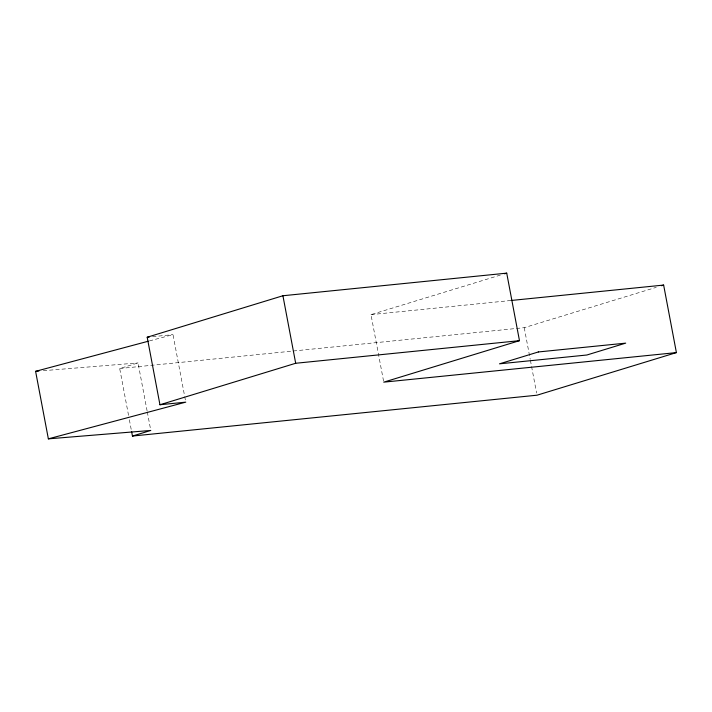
<?xml version="1.0" encoding="UTF-8"?>
<svg xmlns="http://www.w3.org/2000/svg" width="712" height="712" viewBox="0 0 712 712"><rect width="100%" height="100%" fill="white"/><g stroke="black" fill="none" stroke-linecap="round" stroke-linejoin="round"><path stroke-width="0.53" stroke-dasharray="3.56 2.67" d="M128.543 415.363L119.696 368.531L138.03 362.924L147.09 410.842M383.546 381.062L370.988 314.633L500.358 275.09M119.696 368.531L524.246 327.68L656.25 287.337M149.395 340.932L173.007 334.622L184.533 395.605M152.573 336.687L173.007 334.622M370.988 314.633L511.243 300.464M43.307 370.694L138.03 362.924M524.246 327.68L530.209 359.266M530.413 360.352L536.59 393.033M184.737 396.7L185.36 399.966M147.295 411.937L150.588 429.363M129.362 419.715L131.426 430.609"/><path stroke-width="1.07" d="M148.319 341.217L35.6 371.326L48.363 438.85L185.77 402.147L159.951 404.754L147.197 337.23L282.922 295.747L506.722 273.15L519.475 340.674L383.75 382.157L676.4 352.6L663.637 285.076L511.243 300.464M504.594 273.8L506.722 273.15M159.951 404.754L295.685 363.271L519.475 340.674M131.631 431.695L132.45 436.055L150.793 430.448L48.363 438.85M661.528 285.726L663.637 285.076M676.4 352.6L536.999 395.204L132.45 436.055M147.197 337.23L149.342 337.007M35.6 371.326L38.902 371.059M282.922 295.747L295.685 363.271M538.334 351.959L499.495 363.832L586.866 355.003L625.706 343.139L538.334 351.959"/></g></svg>
